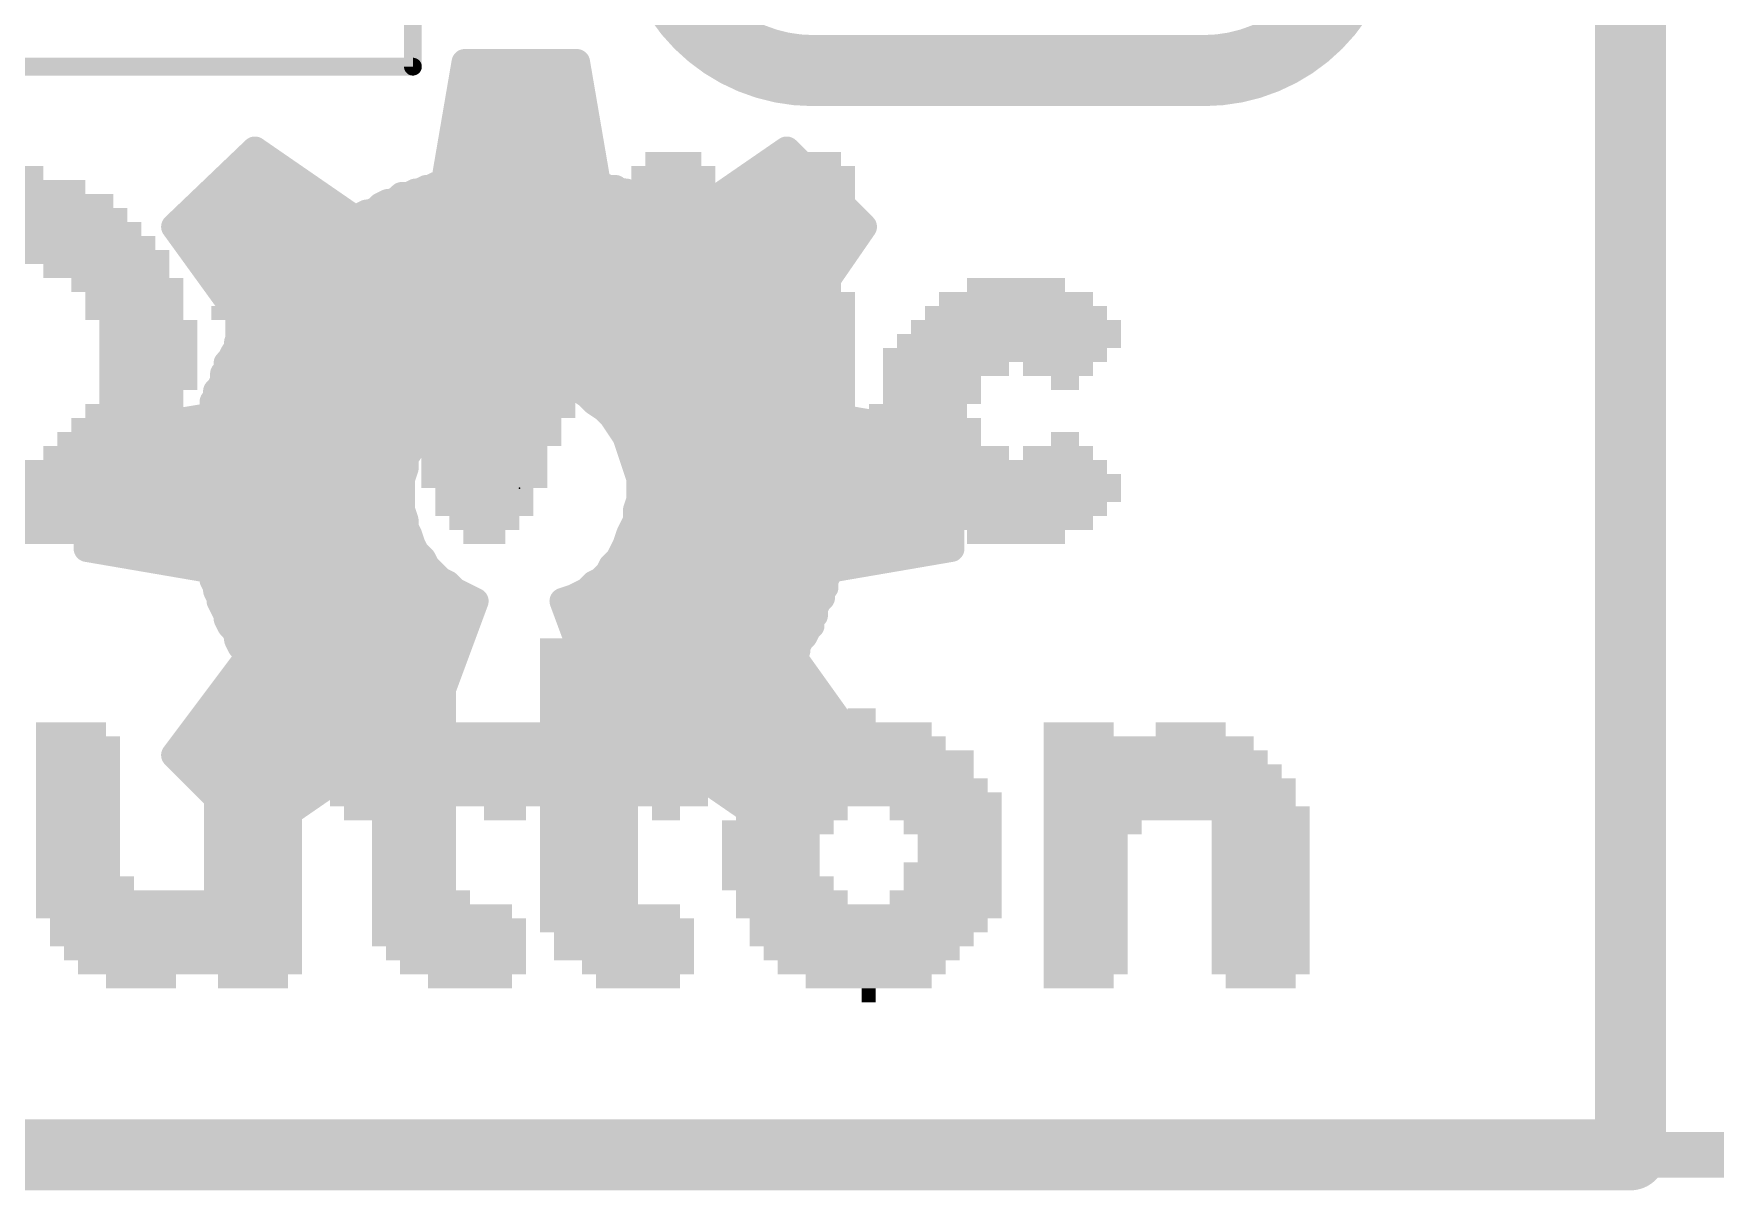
# Model space of a CAD drawing. Extents: x -39 to 68, y -12 to 30.
# Drawn here: x 20.836 to 25.643, y -0.102 to 3.204 of the extents above; entities that cross this region are included whole.
import ezdxf

# ---------------------------------------------------------------- set-up
doc = ezdxf.new("R2010")
doc.units = 0
for name, color, linetype in [('1', 12, 'CONTINUOUS'), ('16', 132, 'CONTINUOUS'), ('20', 31, 'CONTINUOUS'), ('21', 41, 'CONTINUOUS'), ('22', 40, 'CONTINUOUS'), ('24', 53, 'CONTINUOUS'), ('39', 12, 'CONTINUOUS'), ('47', 253, 'CONTINUOUS')]:
    doc.layers.add(name, color=color, linetype=linetype)

# ---------------------------------------------------------------- blocks, each defined once
blk = doc.blocks.new('RECT')
blk.add_solid([(-0.5, -0.5), (0.5, -0.5), (-0.5, 0.5), (0.5, 0.5)])

msp = doc.modelspace()

# ---------------------------------------------------------------- linework, layer by layer
at = {"layer": '1', "const_width": 0.2032}
for points in [[(25.4, 25.4), (25.4, 0)], [(25.4, 0), (0, 0)]]:
    msp.add_lwpolyline(points, dxfattribs=at)
at = {"layer": '1', "const_width": 0.1016}
for points in [[(25.4, -0.0508, 1), (25.4, 0.0508)], [(25.3492, 0, 1), (25.4508, 0)]]:
    msp.add_lwpolyline(points, format="xyb", dxfattribs=at)
at = {"layer": '16', "const_width": 0.2032}
for points in [[(25.4, 0), (25.4, 25.4)], [(0, 0), (25.4, 0)]]:
    msp.add_lwpolyline(points, dxfattribs=at)
at = {"layer": '16', "const_width": 0.1016}
for points in [[(25.4, -0.0508, 1), (25.4, 0.0508)], [(25.3492, 0, 1), (25.4508, 0)]]:
    msp.add_lwpolyline(points, format="xyb", dxfattribs=at)
at = {"layer": '20', "const_width": 0.2032}
for points in [[(25.4, 0), (25.4, 25.4)], [(0, 0), (25.4, 0)]]:
    msp.add_lwpolyline(points, dxfattribs=at)
at = {"layer": '20', "const_width": 0.1016}
for points in [[(25.4, -0.0508, 1), (25.4, 0.0508)], [(25.3492, 0, 1), (25.4508, 0)]]:
    msp.add_lwpolyline(points, format="xyb", dxfattribs=at)
at = {"layer": '21'}
for points, const_width in [([(22.606, 3.556, 0.4142), (23.0632, 3.0988)], 0.2032), ([(24.1808, 3.0988, 0.4142), (24.638, 3.556)], 0.2032), ([(23.0632, 3.1496, 1), (23.0632, 3.048)], 0.1016), ([(23.0632, 3.048, 1), (23.0632, 3.1496)], 0.1016), ([(24.1808, 3.1496, 1), (24.1808, 3.048)], 0.1016), ([(24.1808, 3.048, 1), (24.1808, 3.1496)], 0.1016)]:
    msp.add_lwpolyline(points, format="xyb", dxfattribs=dict(at, const_width=const_width))
at = {"layer": '21', "const_width": 0.2032}
msp.add_lwpolyline([(23.0632, 3.0988), (24.1808, 3.0988)], dxfattribs=at)
at = {"layer": '22', "const_width": 0.076}
for points in [[(22.0084, 2.7724), (22.0684, 3.1224)], [(22.0673, 3.116), (22.3895, 3.116)], [(22.0684, 3.1224), (22.3884, 3.1224)], [(22.3884, 3.1224), (22.4484, 2.7724)], [(22.0543, 3.04), (22.4025, 3.04)], [(22.0413, 2.964), (22.4155, 2.964)], [(21.2384, 2.6524), (21.4684, 2.8724)], [(21.4684, 2.8724), (21.7584, 2.6724)], [(22.0282, 2.888), (22.4286, 2.888)], [(22.6984, 2.6724), (22.9884, 2.8724)], [(22.9884, 2.8724), (23.2084, 2.6524)], [(21.4053, 2.812), (21.5559, 2.812)], [(22.0152, 2.812), (22.4416, 2.812)], [(22.9009, 2.812), (23.0488, 2.812)], [(21.9084, 2.7424), (21.9284, 2.7524)], [(21.9284, 2.7524), (21.9384, 2.7524)], [(21.9384, 2.7524), (21.9584, 2.7624)], [(21.9584, 2.7624), (21.9684, 2.7624)], [(21.9684, 2.7624), (21.9884, 2.7724)], [(21.9884, 2.7724), (22.0084, 2.7724)], [(22.4484, 2.7724), (22.4584, 2.7724)], [(22.4584, 2.7724), (22.4784, 2.7624)], [(22.4784, 2.7624), (22.4984, 2.7624)], [(22.4984, 2.7624), (22.5084, 2.7524)], [(22.5084, 2.7524), (22.5284, 2.7524)], [(22.5284, 2.7524), (22.5484, 2.7424)], [(21.3258, 2.736), (21.6661, 2.736)], [(21.7984, 2.6924), (21.8184, 2.7024)], [(21.8184, 2.7024), (21.8284, 2.7124)], [(21.8284, 2.7124), (21.8484, 2.7224)], [(21.8484, 2.7224), (21.8584, 2.7224)], [(21.8584, 2.7224), (21.8784, 2.7324)], [(21.8784, 2.7324), (21.8884, 2.7424)], [(21.882, 2.736), (22.5711, 2.736)], [(21.8884, 2.7424), (21.9084, 2.7424)], [(22.5484, 2.7424), (22.5584, 2.7424)], [(22.5584, 2.7424), (22.5784, 2.7324)], [(22.5784, 2.7324), (22.5884, 2.7224)], [(22.5884, 2.7224), (22.6084, 2.7224)], [(22.6084, 2.7224), (22.6184, 2.7124)], [(22.6184, 2.7124), (22.6384, 2.7024)], [(22.6384, 2.7024), (22.6484, 2.6924)], [(22.7907, 2.736), (23.1248, 2.736)], [(21.2464, 2.66), (23.2008, 2.66)], [(21.7584, 2.6724), (21.7684, 2.6824)], [(21.7684, 2.6824), (21.7884, 2.6924)], [(21.7884, 2.6924), (21.7984, 2.6924)], [(22.6484, 2.6924), (22.6684, 2.6924)], [(22.6684, 2.6924), (22.6784, 2.6824)], [(22.6784, 2.6824), (22.6984, 2.6724)], [(21.4484, 2.3624), (21.2384, 2.6524)], [(23.2084, 2.6524), (23.0084, 2.3624)], [(21.2879, 2.584), (23.1613, 2.584)], [(21.3429, 2.508), (23.1088, 2.508)], [(21.398, 2.432), (23.0564, 2.432)], [(21.4184, 2.3224), (21.4284, 2.3324)], [(21.4184, 2.3024), (21.4184, 2.3224)], [(21.4284, 2.3324), (21.4384, 2.3524)], [(21.4384, 2.3524), (21.4484, 2.3624)], [(21.442, 2.356), (23.0148, 2.356)], [(23.0084, 2.3624), (23.0184, 2.3524)], [(23.0184, 2.3524), (23.0184, 2.3324)], [(23.0184, 2.3324), (23.0284, 2.3224)], [(23.0284, 2.3224), (23.0384, 2.3024)], [(21.3884, 2.2624), (21.3984, 2.2724)], [(21.3984, 2.2724), (21.4084, 2.2924)], [(21.4022, 2.28), (23.0484, 2.28)], [(21.4084, 2.2924), (21.4184, 2.3024)], [(23.0384, 2.3024), (23.0484, 2.2924)], [(23.0484, 2.2924), (23.0484, 2.2724)], [(23.0484, 2.2724), (23.0584, 2.2624)], [(21.3784, 2.2324), (21.3884, 2.2424)], [(21.3784, 2.2124), (21.3784, 2.2324)], [(21.3884, 2.2424), (21.3884, 2.2624)], [(22.1284, 2.2224), (22.0984, 2.2024)], [(22.1584, 2.2224), (22.1284, 2.2224)], [(22.1884, 2.2324), (22.1584, 2.2224)], [(22.2584, 2.2324), (22.1884, 2.2324)], [(22.2984, 2.2224), (22.2584, 2.2324)], [(22.3284, 2.2224), (22.2984, 2.2224)], [(22.3584, 2.2024), (22.3284, 2.2224)], [(23.0584, 2.2624), (23.0684, 2.2424)], [(23.0684, 2.2424), (23.0684, 2.2324)], [(23.0684, 2.2324), (23.0884, 2.1924)], [(21.3584, 2.1824), (21.3684, 2.1924)], [(21.3584, 2.1624), (21.3584, 2.1824)], [(21.3684, 2.1924), (21.3784, 2.2124)], [(21.3742, 2.204), (22.1008, 2.204)], [(22.0684, 2.1924), (22.0084, 2.1524)], [(22.0984, 2.2024), (22.0684, 2.1924)], [(22.356, 2.204), (23.0826, 2.204)], [(22.3884, 2.1924), (22.3584, 2.2024)], [(22.4184, 2.1724), (22.3884, 2.1924)], [(23.0884, 2.1924), (23.0884, 2.1824)], [(23.0884, 2.1824), (23.0984, 2.1624)], [(21.3484, 2.1524), (21.3584, 2.1624)], [(21.3484, 2.1124), (21.3484, 2.1524)], [(21.3484, 2.128), (21.984, 2.128)], [(22.0084, 2.1524), (21.9684, 2.1124)], [(22.4384, 2.1524), (22.4184, 2.1724)], [(22.4684, 2.1324), (22.4384, 2.1524)], [(22.4884, 2.1124), (22.4684, 2.1324)], [(22.4728, 2.128), (23.1084, 2.128)], [(23.0984, 2.1624), (23.0984, 2.1524)], [(23.0984, 2.1524), (23.1084, 2.1324)], [(23.1084, 2.1324), (23.1084, 2.1124)], [(20.9884, 2.0524), (21.3484, 2.1124)], [(21.9684, 2.1124), (21.9284, 2.0524)], [(22.5284, 2.0524), (22.4884, 2.1124)], [(23.1084, 2.1124), (23.4584, 2.0524)], [(20.9884, 1.7324), (20.9884, 2.0524)], [(20.9884, 2.052), (21.9283, 2.052)], [(21.9284, 2.0524), (21.9184, 2.0224)], [(22.5684, 1.9324), (22.5284, 2.0524)], [(22.5285, 2.052), (23.4584, 2.052)], [(23.4584, 2.0524), (23.4584, 1.7324)], [(21.9184, 2.0224), (21.8984, 1.9924)], [(21.8984, 1.9924), (21.8984, 1.9624)], [(20.9884, 1.976), (21.8984, 1.976)], [(21.8984, 1.9624), (21.8884, 1.9324)], [(22.5539, 1.976), (23.4584, 1.976)], [(20.9884, 1.9), (21.8884, 1.9)], [(21.8884, 1.9324), (21.8884, 1.8424)], [(22.5684, 1.8724), (22.5684, 1.9324)], [(22.5684, 1.9), (23.4584, 1.9)], [(21.8884, 1.8424), (21.8984, 1.8124)], [(22.5584, 1.8424), (22.5684, 1.8724)], [(22.5584, 1.8124), (22.5584, 1.8424)], [(20.9884, 1.824), (21.8945, 1.824)], [(21.8984, 1.8124), (21.8984, 1.7924)], [(21.8984, 1.7924), (21.9084, 1.7724)], [(22.5384, 1.7724), (22.5584, 1.8124)], [(22.5584, 1.824), (23.4584, 1.824)], [(20.9884, 1.748), (21.9165, 1.748)], [(21.9084, 1.7724), (21.9184, 1.7424)], [(21.9184, 1.7424), (21.9284, 1.7224)], [(22.5084, 1.7024), (22.5284, 1.7424)], [(22.5284, 1.7424), (22.5384, 1.7724)], [(22.5303, 1.748), (23.4584, 1.748)], [(21.3384, 1.6724), (20.9884, 1.7324)], [(21.9284, 1.7224), (21.9484, 1.7024)], [(21.9484, 1.7024), (21.9584, 1.6824)], [(22.4884, 1.6824), (22.5084, 1.7024)], [(23.4584, 1.7324), (23.1084, 1.6724)], [(21.3484, 1.6624), (21.3384, 1.6724)], [(21.3388, 1.672), (21.9688, 1.672)], [(21.3484, 1.6424), (21.3484, 1.6624)], [(21.9584, 1.6824), (21.9984, 1.6424)], [(22.4584, 1.6424), (22.4784, 1.6624)], [(22.4784, 1.6624), (22.4884, 1.6824)], [(22.4832, 1.672), (23.1084, 1.672)], [(23.1084, 1.6624), (23.0984, 1.6424)], [(23.1084, 1.6724), (23.1084, 1.6624)], [(21.3584, 1.6224), (21.3484, 1.6424)], [(21.3584, 1.6124), (21.3584, 1.6224)], [(21.3684, 1.5924), (21.3584, 1.6124)], [(21.9984, 1.6424), (22.0184, 1.6324)], [(22.0184, 1.6324), (22.0384, 1.6124)], [(22.0384, 1.6124), (22.0984, 1.5824)], [(22.3784, 1.5924), (22.4184, 1.6124)], [(22.4184, 1.6124), (22.4384, 1.6324)], [(22.4384, 1.6324), (22.4584, 1.6424)], [(23.0984, 1.6224), (23.0884, 1.6124)], [(23.0884, 1.6124), (23.0884, 1.5924)], [(23.0984, 1.6424), (23.0984, 1.6224)], [(21.3666, 1.596), (22.0711, 1.596)], [(21.3684, 1.5824), (21.3684, 1.5924)], [(21.3884, 1.5424), (21.3684, 1.5824)], [(22.0984, 1.5824), (21.8984, 1.0424)], [(22.3484, 1.5824), (22.3784, 1.5924)], [(22.5484, 1.0424), (22.3484, 1.5824)], [(22.3857, 1.596), (23.0884, 1.596)], [(23.0784, 1.5824), (23.0684, 1.5624)], [(23.0684, 1.5624), (23.0684, 1.5424)], [(23.0884, 1.5924), (23.0784, 1.5824)], [(21.3884, 1.5324), (21.3884, 1.5424)], [(21.3984, 1.5124), (21.3884, 1.5324)], [(21.3946, 1.52), (22.0753, 1.52)], [(21.4084, 1.5024), (21.3984, 1.5124)], [(21.4184, 1.4824), (21.4084, 1.5024)], [(22.3715, 1.52), (23.0584, 1.52)], [(23.0484, 1.5024), (23.0384, 1.4824)], [(23.0584, 1.5124), (23.0484, 1.5024)], [(23.0684, 1.5424), (23.0584, 1.5324)], [(23.0584, 1.5324), (23.0584, 1.5124)], [(21.4184, 1.4724), (21.4184, 1.4824)], [(21.4284, 1.4524), (21.4184, 1.4724)], [(21.4384, 1.4424), (21.4284, 1.4524)], [(23.0284, 1.4724), (23.0184, 1.4524)], [(23.0184, 1.4524), (23.0184, 1.4424)], [(23.0384, 1.4824), (23.0284, 1.4724)], [(21.2384, 1.1424), (21.4484, 1.4224)], [(21.4368, 1.444), (22.0472, 1.444)], [(21.4484, 1.4224), (21.4384, 1.4424)], [(22.3997, 1.444), (23.0184, 1.444)], [(23.0184, 1.4424), (23.0084, 1.4224)], [(23.0084, 1.4224), (23.2084, 1.1424)], [(21.4076, 1.368), (22.019, 1.368)], [(22.4278, 1.368), (23.0472, 1.368)], [(21.3506, 1.292), (21.9909, 1.292)], [(22.4559, 1.292), (23.1015, 1.292)], [(21.2936, 1.216), (21.9627, 1.216)], [(22.4841, 1.216), (23.1558, 1.216)], [(21.4684, 0.9124), (21.2384, 1.1424)], [(21.2408, 1.14), (21.9346, 1.14)], [(22.5122, 1.14), (23.2061, 1.14)], [(23.2084, 1.1424), (22.9884, 0.9124)], [(21.7584, 1.1124), (21.4684, 0.9124)], [(21.7684, 1.1124), (21.7584, 1.1124)], [(21.7884, 1.0924), (21.7684, 1.1124)], [(21.7984, 1.0924), (21.7884, 1.0924)], [(21.8084, 1.0824), (21.7984, 1.0924)], [(21.8284, 1.0824), (21.8084, 1.0824)], [(21.8384, 1.0724), (21.8284, 1.0824)], [(21.8484, 1.0724), (21.8384, 1.0724)], [(21.8584, 1.0624), (21.8484, 1.0724)], [(22.6084, 1.0724), (22.5984, 1.0624)], [(22.6184, 1.0724), (22.6084, 1.0724)], [(22.6284, 1.0824), (22.6184, 1.0724)], [(22.6384, 1.0824), (22.6284, 1.0824)], [(22.6484, 1.0924), (22.6384, 1.0824)], [(22.6584, 1.0924), (22.6484, 1.0924)], [(22.6684, 1.1024), (22.6584, 1.0924)], [(22.6784, 1.1024), (22.6684, 1.1024)], [(22.6884, 1.1124), (22.6784, 1.1024)], [(22.6984, 1.1124), (22.6884, 1.1124)], [(22.9884, 0.9124), (22.6984, 1.1124)], [(21.3168, 1.064), (21.6883, 1.064)], [(21.8568, 1.064), (21.9064, 1.064)], [(21.8684, 1.0624), (21.8584, 1.0624)], [(21.8784, 1.0524), (21.8684, 1.0624)], [(21.8984, 1.0524), (21.8784, 1.0524)], [(21.8984, 1.0424), (21.8984, 1.0524)], [(22.5404, 1.064), (22.6, 1.064)], [(22.5584, 1.0524), (22.5484, 1.0424)], [(22.5784, 1.0524), (22.5584, 1.0524)], [(22.5884, 1.0624), (22.5784, 1.0524)], [(22.5984, 1.0624), (22.5884, 1.0624)], [(22.7685, 1.064), (23.1334, 1.064)], [(21.3928, 0.988), (21.5781, 0.988)], [(22.8787, 0.988), (23.0607, 0.988)]]:
    msp.add_lwpolyline(points, dxfattribs=at)
at = {"layer": '22', "const_width": 0.038}
for points in [[(22.0673, 3.135, 1), (22.0673, 3.097)], [(22.0684, 3.1414, 1), (22.0684, 3.1034)], [(22.0871, 3.1192, 1), (22.0497, 3.1256)], [(22.4071, 3.1256, 1), (22.3697, 3.1192)], [(22.3884, 3.1034, 1), (22.3884, 3.1414)], [(22.3895, 3.097, 1), (22.3895, 3.135)], [(22.0543, 3.059, 1), (22.0543, 3.021)], [(22.4025, 3.021, 1), (22.4025, 3.059)], [(22.0413, 2.983, 1), (22.0413, 2.945)], [(22.4155, 2.945, 1), (22.4155, 2.983)], [(21.4792, 2.888, 1), (21.4576, 2.8567)], [(21.4815, 2.8586, 1), (21.4553, 2.8861)], [(22.0282, 2.907, 1), (22.0282, 2.869)], [(22.4286, 2.869, 1), (22.4286, 2.907)], [(23.0018, 2.8858, 1), (22.975, 2.8589)], [(22.9992, 2.8567, 1), (22.9776, 2.888)], [(21.4053, 2.831, 1), (21.4053, 2.793)], [(21.5559, 2.793, 1), (21.5559, 2.831)], [(22.0152, 2.831, 1), (22.0152, 2.793)], [(22.4416, 2.793, 1), (22.4416, 2.831)], [(22.9009, 2.831, 1), (22.9009, 2.793)], [(23.0488, 2.793, 1), (23.0488, 2.831)], [(21.9284, 2.7714, 1), (21.9284, 2.7334)], [(21.9299, 2.7694, 1), (21.9469, 2.7354)], [(21.9369, 2.7354, 1), (21.9199, 2.7694)], [(21.9384, 2.7334, 1), (21.9384, 2.7714)], [(21.9584, 2.7814, 1), (21.9584, 2.7434)], [(21.9599, 2.7794, 1), (21.9769, 2.7454)], [(21.9669, 2.7454, 1), (21.9499, 2.7794)], [(21.9684, 2.7434, 1), (21.9684, 2.7814)], [(21.9884, 2.7914, 1), (21.9884, 2.7534)], [(21.9969, 2.7554, 1), (21.9799, 2.7894)], [(21.9897, 2.7756, 1), (22.0271, 2.7692)], [(22.0084, 2.7534, 1), (22.0084, 2.7914)], [(22.4484, 2.7914, 1), (22.4484, 2.7534)], [(22.4297, 2.7692, 1), (22.4671, 2.7756)], [(22.4669, 2.7894, 1), (22.4499, 2.7554)], [(22.4584, 2.7534, 1), (22.4584, 2.7914)], [(22.4784, 2.7814, 1), (22.4784, 2.7434)], [(22.4699, 2.7454, 1), (22.4869, 2.7794)], [(22.5118, 2.7758, 1), (22.485, 2.7489)], [(22.5084, 2.7714, 1), (22.5084, 2.7334)], [(22.4984, 2.7434, 1), (22.4984, 2.7814)], [(22.5369, 2.7694, 1), (22.5199, 2.7354)], [(22.5284, 2.7334, 1), (22.5284, 2.7714)], [(21.3258, 2.755, 1), (21.3258, 2.717)], [(21.6661, 2.717, 1), (21.6661, 2.755)], [(21.8199, 2.7294, 1), (21.8369, 2.6954)], [(21.8269, 2.6854, 1), (21.8099, 2.7194)], [(21.8418, 2.6989, 1), (21.815, 2.7258)], [(21.8484, 2.7414, 1), (21.8484, 2.7034)], [(21.8499, 2.7394, 1), (21.8669, 2.7054)], [(21.8569, 2.7054, 1), (21.8399, 2.7394)], [(21.8584, 2.7034, 1), (21.8584, 2.7414)], [(21.865, 2.7458, 1), (21.8918, 2.7189)], [(21.882, 2.755, 1), (21.882, 2.717)], [(21.8884, 2.7614, 1), (21.8884, 2.7234)], [(21.8869, 2.7154, 1), (21.8699, 2.7494)], [(21.9018, 2.7289, 1), (21.875, 2.7558)], [(21.8999, 2.7594, 1), (21.9169, 2.7254)], [(21.9084, 2.7234, 1), (21.9084, 2.7614)], [(22.495, 2.7389, 1), (22.5218, 2.7658)], [(22.5484, 2.7614, 1), (22.5484, 2.7234)], [(22.5669, 2.7594, 1), (22.5499, 2.7254)], [(22.5399, 2.7254, 1), (22.5569, 2.7594)], [(22.5584, 2.7234, 1), (22.5584, 2.7614)], [(22.5918, 2.7458, 1), (22.565, 2.7189)], [(22.5884, 2.7414, 1), (22.5884, 2.7034)], [(22.5699, 2.7154, 1), (22.5869, 2.7494)], [(22.5711, 2.717, 1), (22.5711, 2.755)], [(22.575, 2.7089, 1), (22.6018, 2.7358)], [(22.6218, 2.7358, 1), (22.595, 2.7089)], [(22.6269, 2.7294, 1), (22.6099, 2.6954)], [(22.605, 2.6989, 1), (22.6318, 2.7258)], [(22.6084, 2.7034, 1), (22.6084, 2.7414)], [(22.6518, 2.7158, 1), (22.625, 2.6889)], [(22.7907, 2.755, 1), (22.7907, 2.717)], [(23.1248, 2.717, 1), (23.1248, 2.755)], [(21.2464, 2.679, 1), (21.2464, 2.641)], [(21.745, 2.6858, 1), (21.7718, 2.6589)], [(21.7476, 2.6567, 1), (21.7692, 2.688)], [(21.7599, 2.6994, 1), (21.7769, 2.6654)], [(21.7818, 2.6689, 1), (21.755, 2.6958)], [(21.7884, 2.7114, 1), (21.7884, 2.6734)], [(21.7899, 2.7094, 1), (21.8069, 2.6754)], [(21.7969, 2.6754, 1), (21.7799, 2.7094)], [(21.7984, 2.6734, 1), (21.7984, 2.7114)], [(21.805, 2.7158, 1), (21.8318, 2.6889)], [(22.6484, 2.7114, 1), (22.6484, 2.6734)], [(22.6299, 2.6854, 1), (22.6469, 2.7194)], [(22.635, 2.6789, 1), (22.6618, 2.7058)], [(22.6818, 2.7058, 1), (22.655, 2.6789)], [(22.6869, 2.6994, 1), (22.6699, 2.6654)], [(22.665, 2.6689, 1), (22.6918, 2.6958)], [(22.6684, 2.6734, 1), (22.6684, 2.7114)], [(22.6876, 2.688, 1), (22.7092, 2.6567)], [(22.6899, 2.6554, 1), (22.7069, 2.6894)], [(23.2008, 2.641, 1), (23.2008, 2.679)], [(21.2538, 2.6635, 1), (21.223, 2.6412)], [(21.2253, 2.6661, 1), (21.2515, 2.6386)], [(23.224, 2.6416, 1), (23.1928, 2.6632)], [(23.195, 2.6389, 1), (23.2218, 2.6658)], [(21.2879, 2.603, 1), (21.2879, 2.565)], [(23.1613, 2.565, 1), (23.1613, 2.603)], [(21.3429, 2.527, 1), (21.3429, 2.489)], [(23.1088, 2.489, 1), (23.1088, 2.527)], [(21.398, 2.451, 1), (21.398, 2.413)], [(23.0564, 2.413, 1), (23.0564, 2.451)], [(21.4374, 2.3224, 1), (21.3994, 2.3224)], [(21.4114, 2.3409, 1), (21.4454, 2.3239)], [(21.4418, 2.3189, 1), (21.415, 2.3458)], [(21.425, 2.3658, 1), (21.4518, 2.3389)], [(21.4554, 2.3439, 1), (21.4214, 2.3609)], [(21.442, 2.375, 1), (21.442, 2.337)], [(21.433, 2.3512, 1), (21.4638, 2.3735)], [(21.4618, 2.3489, 1), (21.435, 2.3758)], [(23.0218, 2.3758, 1), (22.995, 2.3489)], [(22.9928, 2.3732, 1), (23.024, 2.3516)], [(23.0374, 2.3524, 1), (22.9994, 2.3524)], [(23.0318, 2.3458, 1), (23.005, 2.3189)], [(23.005, 2.3389, 1), (23.0318, 2.3658)], [(23.0454, 2.3309, 1), (23.0114, 2.3139)], [(23.0148, 2.337, 1), (23.0148, 2.375)], [(21.4022, 2.299, 1), (21.4022, 2.261)], [(21.4118, 2.2589, 1), (21.385, 2.2858)], [(21.395, 2.3058, 1), (21.4218, 2.2789)], [(21.4254, 2.2839, 1), (21.3914, 2.3009)], [(21.405, 2.3358, 1), (21.4318, 2.3089)], [(21.3994, 2.3024, 1), (21.4374, 2.3024)], [(21.4318, 2.2889, 1), (21.405, 2.3158)], [(22.9994, 2.3324, 1), (23.0374, 2.3324)], [(23.015, 2.3089, 1), (23.0418, 2.3358)], [(23.0518, 2.3158, 1), (23.025, 2.2889)], [(23.0214, 2.2939, 1), (23.0554, 2.3109)], [(23.0674, 2.2924, 1), (23.0294, 2.2924)], [(23.0618, 2.2858, 1), (23.035, 2.2589)], [(23.035, 2.2789, 1), (23.0618, 2.3058)], [(23.0484, 2.261, 1), (23.0484, 2.299)], [(21.3974, 2.2324, 1), (21.3594, 2.2324)], [(21.365, 2.2458, 1), (21.3918, 2.2189)], [(21.4074, 2.2624, 1), (21.3694, 2.2624)], [(21.375, 2.2758, 1), (21.4018, 2.2489)], [(21.3694, 2.2424, 1), (21.4074, 2.2424)], [(21.4018, 2.2289, 1), (21.375, 2.2558)], [(21.3814, 2.2809, 1), (21.4154, 2.2639)], [(22.1284, 2.2414, 1), (22.1284, 2.2034)], [(22.1389, 2.2066, 1), (22.1179, 2.2382)], [(22.1524, 2.2404, 1), (22.1644, 2.2043)], [(22.1584, 2.2034, 1), (22.1584, 2.2414)], [(22.1884, 2.2514, 1), (22.1884, 2.2134)], [(22.1944, 2.2143, 1), (22.1824, 2.2504)], [(22.263, 2.2508, 1), (22.2538, 2.2139)], [(22.2584, 2.2134, 1), (22.2584, 2.2514)], [(22.2984, 2.2414, 1), (22.2984, 2.2034)], [(22.2938, 2.2039, 1), (22.303, 2.2408)], [(22.3389, 2.2382, 1), (22.3179, 2.2066)], [(22.3284, 2.2034, 1), (22.3284, 2.2414)], [(23.0294, 2.2724, 1), (23.0674, 2.2724)], [(23.0754, 2.2709, 1), (23.0414, 2.2539)], [(23.045, 2.2489, 1), (23.0718, 2.2758)], [(23.0874, 2.2424, 1), (23.0494, 2.2424)], [(23.0854, 2.2409, 1), (23.0514, 2.2239)], [(23.0514, 2.2339, 1), (23.0854, 2.2509)], [(21.3774, 2.1824, 1), (21.3394, 2.1824)], [(21.345, 2.1958, 1), (21.3718, 2.1689)], [(21.3514, 2.2009, 1), (21.3854, 2.1839)], [(21.3818, 2.1789, 1), (21.355, 2.2058)], [(21.3742, 2.223, 1), (21.3742, 2.185)], [(21.3594, 2.2124, 1), (21.3974, 2.2124)], [(21.3954, 2.2039, 1), (21.3614, 2.2209)], [(22.0624, 2.2104, 1), (22.0744, 2.1743)], [(22.0789, 2.1766, 1), (22.0579, 2.2082)], [(22.0879, 2.2182, 1), (22.1089, 2.1866)], [(22.1044, 2.1843, 1), (22.0924, 2.2204)], [(22.1008, 2.185, 1), (22.1008, 2.223)], [(22.356, 2.223, 1), (22.356, 2.185)], [(22.3644, 2.2204, 1), (22.3524, 2.1843)], [(22.3479, 2.1866, 1), (22.3689, 2.2182)], [(22.3989, 2.2082, 1), (22.3779, 2.1766)], [(22.3824, 2.1743, 1), (22.3944, 2.2104)], [(23.0494, 2.2324, 1), (23.0874, 2.2324)], [(23.1074, 2.1924, 1), (23.0694, 2.1924)], [(23.1054, 2.1909, 1), (23.0714, 2.1739)], [(23.0714, 2.1839, 1), (23.1054, 2.2009)], [(23.0826, 2.185, 1), (23.0826, 2.223)], [(21.3674, 2.1524, 1), (21.3294, 2.1524)], [(21.335, 2.1658, 1), (21.3618, 2.1389)], [(21.3484, 2.147, 1), (21.3484, 2.109)], [(21.3394, 2.1624, 1), (21.3774, 2.1624)], [(21.3718, 2.1489, 1), (21.345, 2.1758)], [(21.984, 2.109, 1), (21.984, 2.147)], [(21.9979, 2.1682, 1), (22.0189, 2.1366)], [(22.0218, 2.1389, 1), (21.995, 2.1658)], [(22.4318, 2.1858, 1), (22.405, 2.1589)], [(22.4079, 2.1566, 1), (22.4289, 2.1882)], [(22.4489, 2.1682, 1), (22.4279, 2.1366)], [(22.425, 2.1389, 1), (22.4518, 2.1658)], [(22.4818, 2.1458, 1), (22.455, 2.1189)], [(22.4728, 2.147, 1), (22.4728, 2.109)], [(22.4579, 2.1166, 1), (22.4789, 2.1482)], [(23.0694, 2.1824, 1), (23.1074, 2.1824)], [(23.1174, 2.1624, 1), (23.0794, 2.1624)], [(23.1154, 2.1609, 1), (23.0814, 2.1439)], [(23.0794, 2.1524, 1), (23.1174, 2.1524)], [(23.0814, 2.1539, 1), (23.1154, 2.1709)], [(23.1274, 2.1324, 1), (23.0894, 2.1324)], [(23.1084, 2.109, 1), (23.1084, 2.147)], [(21.3294, 2.1124, 1), (21.3674, 2.1124)], [(21.3515, 2.0936, 1), (21.3453, 2.1311)], [(21.955, 2.1258, 1), (21.9818, 2.0989)], [(21.9842, 2.1018, 1), (21.9526, 2.1229)], [(22.5042, 2.1229, 1), (22.4726, 2.1018)], [(22.475, 2.0989, 1), (22.5018, 2.1258)], [(23.1116, 2.1311, 1), (23.1052, 2.0936)], [(23.0894, 2.1124, 1), (23.1274, 2.1124)], [(23.0914, 2.1239, 1), (23.1254, 2.1409)], [(21.0074, 2.0524, 1), (20.9694, 2.0524)], [(20.9853, 2.0711, 1), (20.9915, 2.0336)], [(20.9884, 2.071, 1), (20.9884, 2.033)], [(21.9126, 2.0629, 1), (21.9442, 2.0418)], [(21.9464, 2.0464, 1), (21.9104, 2.0584)], [(21.9283, 2.033, 1), (21.9283, 2.071)], [(22.5464, 2.0584, 1), (22.5104, 2.0464)], [(22.5285, 2.071, 1), (22.5285, 2.033)], [(22.5126, 2.0418, 1), (22.5442, 2.0629)], [(23.4774, 2.0524, 1), (23.4394, 2.0524)], [(23.4552, 2.0336, 1), (23.4616, 2.0711)], [(23.4584, 2.033, 1), (23.4584, 2.071)], [(21.9174, 1.9924, 1), (21.8794, 1.9924)], [(21.8826, 2.0029, 1), (21.9142, 1.9818)], [(21.9004, 2.0284, 1), (21.9364, 2.0164)], [(21.9342, 2.0118, 1), (21.9026, 2.0329)], [(20.9884, 1.995, 1), (20.9884, 1.957)], [(21.8794, 1.9624, 1), (21.9174, 1.9624)], [(21.9164, 1.9564, 1), (21.8804, 1.9684)], [(21.8984, 1.957, 1), (21.8984, 1.995)], [(22.5539, 1.995, 1), (22.5539, 1.957)], [(23.4584, 1.957, 1), (23.4584, 1.995)], [(20.9884, 1.919, 1), (20.9884, 1.881)], [(21.9074, 1.9324, 1), (21.8694, 1.9324)], [(21.8704, 1.9384, 1), (21.9064, 1.9264)], [(21.8884, 1.881, 1), (21.8884, 1.919)], [(22.5874, 1.9324, 1), (22.5494, 1.9324)], [(22.5684, 1.919, 1), (22.5684, 1.881)], [(22.5504, 1.9264, 1), (22.5864, 1.9384)], [(23.4584, 1.881, 1), (23.4584, 1.919)], [(21.9064, 1.8484, 1), (21.8704, 1.8364)], [(22.5774, 1.8424, 1), (22.5394, 1.8424)], [(22.5494, 1.8724, 1), (22.5874, 1.8724)], [(22.5864, 1.8664, 1), (22.5504, 1.8784)], [(20.9884, 1.843, 1), (20.9884, 1.805)], [(21.8694, 1.8424, 1), (21.9074, 1.8424)], [(21.9174, 1.8124, 1), (21.8794, 1.8124)], [(21.9154, 1.8009, 1), (21.8814, 1.7839)], [(21.8804, 1.8064, 1), (21.9164, 1.8184)], [(21.8945, 1.805, 1), (21.8945, 1.843)], [(22.5404, 1.8484, 1), (22.5764, 1.8364)], [(22.5584, 1.843, 1), (22.5584, 1.805)], [(22.5394, 1.8124, 1), (22.5774, 1.8124)], [(22.5754, 1.8039, 1), (22.5414, 1.8209)], [(23.4584, 1.805, 1), (23.4584, 1.843)], [(20.9884, 1.767, 1), (20.9884, 1.729)], [(21.8794, 1.7924, 1), (21.9174, 1.7924)], [(21.9264, 1.7784, 1), (21.8904, 1.7664)], [(21.8914, 1.7639, 1), (21.9254, 1.7809)], [(21.9354, 1.7509, 1), (21.9014, 1.7339)], [(21.9165, 1.729, 1), (21.9165, 1.767)], [(22.5303, 1.767, 1), (22.5303, 1.729)], [(22.5454, 1.7339, 1), (22.5114, 1.7509)], [(22.5214, 1.7809, 1), (22.5554, 1.7639)], [(22.5564, 1.7664, 1), (22.5204, 1.7784)], [(23.4584, 1.729, 1), (23.4584, 1.767)], [(20.9916, 1.7511, 1), (20.9852, 1.7136)], [(20.9694, 1.7324, 1), (21.0074, 1.7324)], [(21.9004, 1.7364, 1), (21.9364, 1.7484)], [(21.9418, 1.7358, 1), (21.915, 1.7089)], [(21.9114, 1.7139, 1), (21.9454, 1.7309)], [(21.9654, 1.7109, 1), (21.9314, 1.6939)], [(21.935, 1.6889, 1), (21.9618, 1.7158)], [(22.5218, 1.6889, 1), (22.495, 1.7158)], [(22.5104, 1.7484, 1), (22.5464, 1.7364)], [(23.4394, 1.7324, 1), (23.4774, 1.7324)], [(23.4616, 1.7136, 1), (23.4552, 1.7511)], [(21.3518, 1.6858, 1), (21.325, 1.6589)], [(21.3388, 1.691, 1), (21.3388, 1.653)], [(21.3674, 1.6624, 1), (21.3294, 1.6624)], [(21.335, 1.6489, 1), (21.3618, 1.6758)], [(21.3352, 1.6536, 1), (21.3416, 1.6911)], [(21.9718, 1.6958, 1), (21.945, 1.6689)], [(21.9414, 1.6739, 1), (21.9754, 1.6909)], [(21.9688, 1.653, 1), (21.9688, 1.691)], [(22.4614, 1.6709, 1), (22.4954, 1.6539)], [(22.4832, 1.691, 1), (22.4832, 1.653)], [(22.4918, 1.6489, 1), (22.465, 1.6758)], [(22.475, 1.6958, 1), (22.5018, 1.6689)], [(22.5054, 1.6739, 1), (22.4714, 1.6909)], [(22.4914, 1.7109, 1), (22.5254, 1.6939)], [(23.1274, 1.6724, 1), (23.0894, 1.6724)], [(23.1052, 1.6911, 1), (23.1116, 1.6536)], [(23.1254, 1.6539, 1), (23.0914, 1.6709)], [(23.1084, 1.653, 1), (23.1084, 1.691)], [(21.3654, 1.6509, 1), (21.3314, 1.6339)], [(21.3294, 1.6424, 1), (21.3674, 1.6424)], [(21.3774, 1.6224, 1), (21.3394, 1.6224)], [(21.3754, 1.6209, 1), (21.3414, 1.6039)], [(21.3414, 1.6139, 1), (21.3754, 1.6309)], [(22.0069, 1.6594, 1), (21.9899, 1.6254)], [(21.985, 1.6289, 1), (22.0118, 1.6558)], [(22.0318, 1.6458, 1), (22.005, 1.6189)], [(22.0099, 1.6154, 1), (22.0269, 1.6494)], [(22.0469, 1.6294, 1), (22.0299, 1.5954)], [(22.025, 1.5989, 1), (22.0518, 1.6258)], [(22.405, 1.6258, 1), (22.4318, 1.5989)], [(22.4269, 1.5954, 1), (22.4099, 1.6294)], [(22.4299, 1.6494, 1), (22.4469, 1.6154)], [(22.4518, 1.6189, 1), (22.425, 1.6458)], [(22.445, 1.6558, 1), (22.4718, 1.6289)], [(22.4669, 1.6254, 1), (22.4499, 1.6594)], [(23.1074, 1.6124, 1), (23.0694, 1.6124)], [(23.075, 1.6258, 1), (23.1018, 1.5989)], [(23.1174, 1.6424, 1), (23.0794, 1.6424)], [(23.0814, 1.6509, 1), (23.1154, 1.6339)], [(23.0794, 1.6224, 1), (23.1174, 1.6224)], [(23.1118, 1.6089, 1), (23.085, 1.6358)], [(23.0894, 1.6624, 1), (23.1274, 1.6624)], [(21.3394, 1.6124, 1), (21.3774, 1.6124)], [(21.3666, 1.615, 1), (21.3666, 1.577)], [(21.3874, 1.5924, 1), (21.3494, 1.5924)], [(21.3854, 1.5909, 1), (21.3514, 1.5739)], [(21.3494, 1.5824, 1), (21.3874, 1.5824)], [(21.3514, 1.5839, 1), (21.3854, 1.6009)], [(22.0711, 1.577, 1), (22.0711, 1.615)], [(22.1162, 1.5758, 1), (22.0806, 1.589)], [(22.0899, 1.5654, 1), (22.1069, 1.5994)], [(22.3662, 1.589, 1), (22.3306, 1.5758)], [(22.3424, 1.6004, 1), (22.3544, 1.5643)], [(22.3699, 1.6094, 1), (22.3869, 1.5754)], [(22.3857, 1.615, 1), (22.3857, 1.577)], [(22.3844, 1.5743, 1), (22.3724, 1.6104)], [(23.0874, 1.5624, 1), (23.0494, 1.5624)], [(23.0514, 1.5709, 1), (23.0854, 1.5539)], [(23.065, 1.5958, 1), (23.0918, 1.5689)], [(23.0954, 1.5739, 1), (23.0614, 1.5909)], [(23.0694, 1.5924, 1), (23.1074, 1.5924)], [(23.1018, 1.5789, 1), (23.075, 1.6058)], [(23.0884, 1.577, 1), (23.0884, 1.615)], [(21.4074, 1.5424, 1), (21.3694, 1.5424)], [(21.4054, 1.5409, 1), (21.3714, 1.5239)], [(21.3694, 1.5324, 1), (21.4074, 1.5324)], [(21.3714, 1.5339, 1), (21.4054, 1.5509)], [(21.3946, 1.539, 1), (21.3946, 1.501)], [(21.4118, 1.5258, 1), (21.385, 1.4989)], [(21.3814, 1.5039, 1), (21.4154, 1.5209)], [(21.4254, 1.5109, 1), (21.3914, 1.4939)], [(22.0753, 1.501, 1), (22.0753, 1.539)], [(22.3715, 1.539, 1), (22.3715, 1.501)], [(23.0654, 1.4939, 1), (23.0314, 1.5109)], [(23.0774, 1.5324, 1), (23.0394, 1.5324)], [(23.045, 1.5458, 1), (23.0718, 1.5189)], [(23.0718, 1.4989, 1), (23.045, 1.5258)], [(23.0494, 1.5424, 1), (23.0874, 1.5424)], [(23.0818, 1.5289, 1), (23.055, 1.5558)], [(23.0584, 1.501, 1), (23.0584, 1.539)], [(21.395, 1.4889, 1), (21.4218, 1.5158)], [(21.4374, 1.4824, 1), (21.3994, 1.4824)], [(21.4354, 1.4809, 1), (21.4014, 1.4639)], [(21.3994, 1.4724, 1), (21.4374, 1.4724)], [(21.4014, 1.4739, 1), (21.4354, 1.4909)], [(21.4418, 1.4658, 1), (21.415, 1.4389)], [(23.0374, 1.4524, 1), (22.9994, 1.4524)], [(23.015, 1.4858, 1), (23.0418, 1.4589)], [(23.0454, 1.4639, 1), (23.0114, 1.4809)], [(23.0214, 1.4909, 1), (23.0554, 1.4739)], [(23.0518, 1.4689, 1), (23.025, 1.4958)], [(23.035, 1.5158, 1), (23.0618, 1.4889)], [(23.0394, 1.5124, 1), (23.0774, 1.5124)], [(21.4114, 1.4439, 1), (21.4454, 1.4609)], [(21.4368, 1.463, 1), (21.4368, 1.425)], [(21.4554, 1.4509, 1), (21.4214, 1.4339)], [(21.425, 1.4289, 1), (21.4518, 1.4558)], [(21.4314, 1.4139, 1), (21.4654, 1.4309)], [(21.4636, 1.411, 1), (21.4332, 1.4338)], [(22.0472, 1.425, 1), (22.0472, 1.463)], [(22.3997, 1.463, 1), (22.3997, 1.425)], [(23.0239, 1.4334, 1), (22.9929, 1.4113)], [(22.9914, 1.4309, 1), (23.0254, 1.4139)], [(23.0014, 1.4609, 1), (23.0354, 1.4439)], [(22.9994, 1.4424, 1), (23.0374, 1.4424)], [(23.0354, 1.4339, 1), (23.0014, 1.4509)], [(23.0184, 1.425, 1), (23.0184, 1.463)], [(21.4076, 1.387, 1), (21.4076, 1.349)], [(22.019, 1.349, 1), (22.019, 1.387)], [(22.4278, 1.387, 1), (22.4278, 1.349)], [(23.0472, 1.349, 1), (23.0472, 1.387)], [(21.3506, 1.311, 1), (21.3506, 1.273)], [(21.9909, 1.273, 1), (21.9909, 1.311)], [(22.4559, 1.311, 1), (22.4559, 1.273)], [(23.1015, 1.273, 1), (23.1015, 1.311)], [(21.2936, 1.235, 1), (21.2936, 1.197)], [(21.9627, 1.197, 1), (21.9627, 1.235)], [(22.4841, 1.235, 1), (22.4841, 1.197)], [(23.1558, 1.197, 1), (23.1558, 1.235)], [(21.2518, 1.1558, 1), (21.225, 1.1289)], [(21.2232, 1.1538, 1), (21.2536, 1.131)], [(21.2408, 1.159, 1), (21.2408, 1.121)], [(21.9346, 1.121, 1), (21.9346, 1.159)], [(22.5122, 1.159, 1), (22.5122, 1.121)], [(23.1929, 1.1313, 1), (23.2239, 1.1534)], [(23.2221, 1.1292, 1), (23.1947, 1.1555)], [(23.2061, 1.121, 1), (23.2061, 1.159)], [(21.7584, 1.1314, 1), (21.7584, 1.0934)], [(21.7692, 1.0967, 1), (21.7476, 1.128)], [(21.7818, 1.1258, 1), (21.755, 1.0989)], [(21.7684, 1.0934, 1), (21.7684, 1.1314)], [(21.7884, 1.1114, 1), (21.7884, 1.0734)], [(21.775, 1.0789, 1), (21.8018, 1.1058)], [(21.8118, 1.1058, 1), (21.785, 1.0789)], [(21.8084, 1.1014, 1), (21.8084, 1.0634)], [(21.795, 1.0689, 1), (21.8218, 1.0958)], [(21.7984, 1.0734, 1), (21.7984, 1.1114)], [(21.8418, 1.0958, 1), (21.815, 1.0689)], [(21.8384, 1.0914, 1), (21.8384, 1.0534)], [(21.8284, 1.0634, 1), (21.8284, 1.1014)], [(21.8618, 1.0858, 1), (21.835, 1.0589)], [(21.8484, 1.0534, 1), (21.8484, 1.0914)], [(22.6084, 1.0914, 1), (22.6084, 1.0534)], [(22.6218, 1.0589, 1), (22.595, 1.0858)], [(22.6284, 1.1014, 1), (22.6284, 1.0634)], [(22.6418, 1.0689, 1), (22.615, 1.0958)], [(22.6184, 1.0534, 1), (22.6184, 1.0914)], [(22.625, 1.0958, 1), (22.6518, 1.0689)], [(22.6484, 1.1114, 1), (22.6484, 1.0734)], [(22.6618, 1.0789, 1), (22.635, 1.1058)], [(22.6384, 1.0634, 1), (22.6384, 1.1014)], [(22.645, 1.1058, 1), (22.6718, 1.0789)], [(22.6684, 1.1214, 1), (22.6684, 1.0834)], [(22.6818, 1.0889, 1), (22.655, 1.1158)], [(22.6584, 1.0734, 1), (22.6584, 1.1114)], [(22.665, 1.1158, 1), (22.6918, 1.0889)], [(22.6884, 1.1314, 1), (22.6884, 1.0934)], [(22.7018, 1.0989, 1), (22.675, 1.1258)], [(22.6784, 1.0834, 1), (22.6784, 1.1214)], [(22.7092, 1.128, 1), (22.6876, 1.0967)], [(22.6984, 1.0934, 1), (22.6984, 1.1314)], [(21.3168, 1.083, 1), (21.3168, 1.045)], [(21.6883, 1.045, 1), (21.6883, 1.083)], [(21.825, 1.0589, 1), (21.8518, 1.0858)], [(21.8568, 1.083, 1), (21.8568, 1.045)], [(21.8584, 1.0814, 1), (21.8584, 1.0434)], [(21.845, 1.0489, 1), (21.8718, 1.0758)], [(21.8818, 1.0758, 1), (21.855, 1.0489)], [(21.8784, 1.0714, 1), (21.8784, 1.0334)], [(21.865, 1.0389, 1), (21.8918, 1.0658)], [(21.8684, 1.0434, 1), (21.8684, 1.0814)], [(21.9174, 1.0524, 1), (21.8794, 1.0524)], [(21.8806, 1.049, 1), (21.9162, 1.0358)], [(21.8794, 1.0424, 1), (21.9174, 1.0424)], [(21.8984, 1.0334, 1), (21.8984, 1.0714)], [(21.9064, 1.045, 1), (21.9064, 1.083)], [(22.5404, 1.083, 1), (22.5404, 1.045)], [(22.535, 1.0558, 1), (22.5618, 1.0289)], [(22.5306, 1.0358, 1), (22.5662, 1.049)], [(22.5584, 1.0714, 1), (22.5584, 1.0334)], [(22.5718, 1.0389, 1), (22.545, 1.0658)], [(22.565, 1.0658, 1), (22.5918, 1.0389)], [(22.5884, 1.0814, 1), (22.5884, 1.0434)], [(22.6018, 1.0489, 1), (22.575, 1.0758)], [(22.5784, 1.0334, 1), (22.5784, 1.0714)], [(22.585, 1.0758, 1), (22.6118, 1.0489)], [(22.5984, 1.0434, 1), (22.5984, 1.0814)], [(22.605, 1.0858, 1), (22.6318, 1.0589)], [(22.6, 1.045, 1), (22.6, 1.083)], [(22.7685, 1.083, 1), (22.7685, 1.045)], [(23.1334, 1.045, 1), (23.1334, 1.083)], [(21.3928, 1.007, 1), (21.3928, 0.969)], [(21.5781, 0.969, 1), (21.5781, 1.007)], [(22.8787, 1.007, 1), (22.8787, 0.969)], [(23.0607, 0.969, 1), (23.0607, 1.007)], [(21.4576, 0.928, 1), (21.4792, 0.8967)], [(21.455, 0.8989, 1), (21.4818, 0.9258)], [(22.9747, 0.9255, 1), (23.0021, 0.8992)], [(22.9776, 0.8967, 1), (22.9992, 0.928)]]:
    msp.add_lwpolyline(points, format="xyb", dxfattribs=at)
at = {"layer": '24'}
msp.add_point((22.225, 1.905), dxfattribs=at)
at = {"layer": '39', "const_width": 0.0508}
for points in [[(21.92, 4.51), (21.92, 3.11)], [(21.92, 3.11), (18.72, 3.11)]]:
    msp.add_lwpolyline(points, dxfattribs=at)
at = {"layer": '39', "const_width": 0.0254}
for points in [[(21.92, 3.0973, 1), (21.92, 3.1227)], [(21.9073, 3.11, 1), (21.9327, 3.11)]]:
    msp.add_lwpolyline(points, format="xyb", dxfattribs=at)
at = {"layer": '47', "const_width": 0.13}
msp.add_lwpolyline([(25.4, 0), (31.16, 0)], dxfattribs=at)
at = {"layer": '47', "const_width": 0.065}
msp.add_lwpolyline([(25.4, 0.0325, 1), (25.4, -0.0325)], format="xyb", dxfattribs=at)

# ---------------------------------------------------------------- block references
at = {"layer": '21', "yscale": 0.04}
for p, xscale in [((22.664, 2.846), 0.16), ((23.044, 2.846), 0.2), ((20.744, 2.806), 0.24), ((22.664, 2.806), 0.24), ((23.044, 2.806), 0.28), ((20.764, 2.726), 0.6), ((20.764, 2.766), 0.44), ((22.664, 2.766), 0.24), ((22.664, 2.726), 0.24), ((23.044, 2.766), 0.28), ((23.044, 2.726), 0.28), ((20.764, 2.686), 0.68), ((22.664, 2.686), 0.24), ((23.044, 2.686), 0.28), ((20.764, 2.646), 0.76), ((22.664, 2.646), 0.24), ((23.024, 2.646), 0.24), ((20.764, 2.606), 0.84), ((22.664, 2.606), 0.08), ((23.044, 2.606), 0.12), ((20.764, 2.566), 0.92), ((21.044, 2.526), 0.36), ((21.104, 2.486), 0.32), ((21.504, 2.486), 0.16), ((21.904, 2.486), 0.16), ((22.324, 2.486), 0.2), ((22.684, 2.486), 0.2), ((23.044, 2.486), 0.2), ((23.644, 2.486), 0.28), ((21.124, 2.446), 0.28), ((21.504, 2.446), 0.24), ((21.904, 2.446), 0.24), ((22.344, 2.446), 0.24), ((22.664, 2.446), 0.24), ((23.044, 2.446), 0.28), ((23.644, 2.446), 0.44), ((21.124, 2.406), 0.28), ((21.484, 2.406), 0.28), ((21.924, 2.406), 0.28), ((22.324, 2.406), 0.28), ((22.664, 2.406), 0.24), ((23.044, 2.406), 0.28), ((23.644, 2.406), 0.52), ((21.164, 2.366), 0.28), ((21.524, 2.366), 0.28), ((21.924, 2.366), 0.28), ((22.324, 2.366), 0.28), ((22.664, 2.366), 0.24), ((23.044, 2.366), 0.28), ((23.644, 2.366), 0.6), ((21.164, 2.326), 0.28), ((21.524, 2.326), 0.28), ((21.904, 2.326), 0.32), ((22.324, 2.326), 0.28), ((22.664, 2.326), 0.24), ((23.044, 2.326), 0.28), ((23.624, 2.326), 0.64), ((21.164, 2.286), 0.28), ((21.164, 2.246), 0.28), ((21.524, 2.286), 0.28), ((21.564, 2.246), 0.28), ((21.924, 2.286), 0.36), ((21.924, 2.246), 0.36), ((22.284, 2.286), 0.28), ((22.284, 2.246), 0.28), ((22.664, 2.286), 0.24), ((22.664, 2.246), 0.24), ((23.044, 2.286), 0.28), ((23.044, 2.246), 0.28), ((23.584, 2.286), 0.64), ((23.444, 2.246), 0.36), ((23.764, 2.246), 0.2), ((21.164, 2.206), 0.28), ((21.904, 2.206), 0.96), ((22.664, 2.206), 0.24), ((23.044, 2.206), 0.28), ((23.404, 2.206), 0.28), ((23.784, 2.206), 0.08), ((21.144, 2.166), 0.24), ((21.924, 2.166), 0.92), ((22.664, 2.166), 0.24), ((23.044, 2.166), 0.28), ((23.404, 2.166), 0.28), ((21.124, 2.126), 0.28), ((21.924, 2.126), 0.92), ((22.664, 2.126), 0.24), ((23.044, 2.126), 0.28), ((23.364, 2.126), 0.28), ((21.104, 2.086), 0.32), ((21.904, 2.086), 0.88), ((22.664, 2.086), 0.24), ((23.044, 2.086), 0.28), ((23.404, 2.086), 0.28), ((21.064, 2.006), 0.4), ((21.064, 2.046), 0.32), ((21.924, 2.046), 0.84), ((21.704, 2.006), 0.4), ((22.124, 2.006), 0.36), ((22.664, 2.046), 0.24), ((22.664, 2.006), 0.24), ((23.044, 2.046), 0.28), ((23.044, 2.006), 0.28), ((23.404, 2.046), 0.28), ((23.444, 2.006), 0.36), ((23.764, 2.006), 0.2), ((23.784, 2.046), 0.08), ((20.824, 1.966), 1.04), ((21.724, 1.966), 0.36), ((22.124, 1.966), 0.36), ((22.664, 1.966), 0.24), ((23.044, 1.966), 0.28), ((23.584, 1.966), 0.64), ((20.864, 1.926), 1.04), ((21.704, 1.926), 0.32), ((22.124, 1.926), 0.36), ((22.664, 1.926), 0.24), ((23.044, 1.926), 0.28), ((23.624, 1.926), 0.64), ((21.704, 1.886), 0.32), ((22.124, 1.886), 0.28), ((22.664, 1.886), 0.24), ((23.044, 1.886), 0.28), ((23.644, 1.886), 0.6), ((20.904, 1.846), 0.96), ((21.704, 1.846), 0.24), ((22.124, 1.846), 0.28), ((22.664, 1.846), 0.24), ((23.044, 1.846), 0.28), ((23.644, 1.846), 0.52), ((20.744, 1.806), 0.56), ((20.764, 1.766), 0.44), ((21.224, 1.806), 0.24), ((21.224, 1.766), 0.16), ((21.704, 1.806), 0.24), ((21.704, 1.766), 0.16), ((22.124, 1.806), 0.2), ((22.124, 1.766), 0.12), ((22.664, 1.806), 0.24), ((22.684, 1.766), 0.2), ((23.044, 1.806), 0.28), ((23.044, 1.766), 0.2), ((23.644, 1.806), 0.44), ((23.644, 1.766), 0.28), ((21.923, 1.496), 0.08), ((22.403, 1.496), 0.08), ((21.923, 1.456), 0.24), ((22.403, 1.456), 0.24), ((21.923, 1.416), 0.24), ((21.923, 1.376), 0.24), ((22.423, 1.416), 0.28), ((22.423, 1.376), 0.28), ((21.923, 1.336), 0.24), ((22.423, 1.336), 0.28), ((21.923, 1.296), 0.24), ((22.423, 1.296), 0.28), ((21.923, 1.256), 0.24), ((22.423, 1.256), 0.28), ((23.203, 1.256), 0.08), ((20.943, 1.216), 0.2), ((21.463, 1.216), 0.2), ((22.203, 1.216), 1.04), ((23.223, 1.216), 0.36), ((23.823, 1.216), 0.2), ((24.143, 1.216), 0.2), ((20.963, 1.176), 0.24), ((20.963, 1.136), 0.24), ((21.463, 1.176), 0.28), ((21.463, 1.136), 0.28), ((22.203, 1.136), 1.12), ((22.223, 1.176), 1.08), ((23.223, 1.136), 0.6), ((23.203, 1.176), 0.48), ((24.023, 1.176), 0.6), ((24.043, 1.136), 0.64), ((20.963, 1.096), 0.24), ((21.463, 1.096), 0.28), ((22.203, 1.096), 1.12), ((23.203, 1.096), 0.64), ((24.063, 1.096), 0.68), ((20.963, 1.056), 0.24), ((21.463, 1.056), 0.28), ((22.203, 1.056), 1.12), ((23.223, 1.056), 0.68), ((24.083, 1.056), 0.72), ((20.963, 1.016), 0.24), ((21.463, 1.016), 0.28), ((22.223, 1.016), 1.08), ((23.223, 1.016), 0.76), ((24.083, 1.016), 0.72), ((20.963, 0.976), 0.24), ((21.463, 0.976), 0.28), ((21.883, 0.976), 0.32), ((22.183, 0.976), 0.12), ((22.423, 0.976), 0.28), ((22.643, 0.976), 0.08), ((23.003, 0.976), 0.32), ((23.443, 0.976), 0.32), ((24.103, 0.976), 0.76), ((20.963, 0.936), 0.24), ((20.963, 0.896), 0.24), ((21.463, 0.936), 0.28), ((21.463, 0.896), 0.28), ((21.923, 0.936), 0.24), ((21.923, 0.896), 0.24), ((22.423, 0.936), 0.28), ((22.423, 0.896), 0.28), ((22.963, 0.936), 0.32), ((22.943, 0.896), 0.28), ((23.463, 0.936), 0.28), ((23.483, 0.896), 0.24), ((23.863, 0.936), 0.28), ((23.843, 0.896), 0.24), ((24.343, 0.936), 0.28), ((24.343, 0.896), 0.28), ((20.963, 0.856), 0.24), ((21.463, 0.856), 0.28), ((21.923, 0.856), 0.24), ((22.423, 0.856), 0.28), ((22.943, 0.856), 0.28), ((23.483, 0.856), 0.24), ((23.843, 0.856), 0.24), ((24.343, 0.856), 0.28), ((20.963, 0.816), 0.24), ((21.463, 0.816), 0.28), ((21.923, 0.816), 0.24), ((22.423, 0.816), 0.28), ((22.943, 0.816), 0.28), ((23.463, 0.816), 0.28), ((23.843, 0.816), 0.24), ((24.343, 0.816), 0.28), ((20.983, 0.776), 0.28), ((21.463, 0.776), 0.28), ((21.923, 0.776), 0.24), ((22.423, 0.776), 0.28), ((22.963, 0.776), 0.32), ((23.463, 0.776), 0.28), ((23.843, 0.776), 0.24), ((24.343, 0.776), 0.28), ((21.223, 0.736), 0.76), ((21.943, 0.736), 0.28), ((22.423, 0.736), 0.28), ((23.003, 0.736), 0.32), ((23.443, 0.736), 0.32), ((23.843, 0.736), 0.24), ((24.343, 0.736), 0.28), ((21.223, 0.696), 0.76), ((21.243, 0.656), 0.72), ((22.003, 0.696), 0.4), ((22.023, 0.656), 0.44), ((22.483, 0.696), 0.4), ((22.503, 0.656), 0.44), ((23.223, 0.696), 0.76), ((23.223, 0.656), 0.68), ((23.843, 0.696), 0.24), ((23.843, 0.656), 0.24), ((24.343, 0.696), 0.28), ((24.343, 0.656), 0.28), ((21.243, 0.616), 0.72), ((22.023, 0.616), 0.44), ((22.523, 0.616), 0.4), ((23.203, 0.616), 0.64), ((23.843, 0.616), 0.24), ((24.343, 0.616), 0.28), ((21.263, 0.576), 0.68), ((22.043, 0.576), 0.4), ((22.523, 0.576), 0.4), ((23.203, 0.576), 0.56), ((23.843, 0.576), 0.24), ((24.343, 0.576), 0.28), ((21.283, 0.536), 0.64), ((22.063, 0.536), 0.36), ((22.563, 0.536), 0.32), ((23.203, 0.536), 0.48), ((23.843, 0.536), 0.24), ((24.343, 0.536), 0.28), ((21.143, 0.496), 0.2), ((21.463, 0.496), 0.2), ((22.083, 0.496), 0.24), ((22.563, 0.496), 0.24), ((23.223, 0.496), 0.36), ((23.823, 0.496), 0.2), ((24.343, 0.496), 0.2), ((23.223, 0.456), 0.04)]:
    msp.add_blockref('RECT', p, dxfattribs=dict(at, xscale=xscale))
msp.add_blockref('RECT', (20.884, 1.886), dxfattribs=at)

doc.saveas('drawing.dxf')
